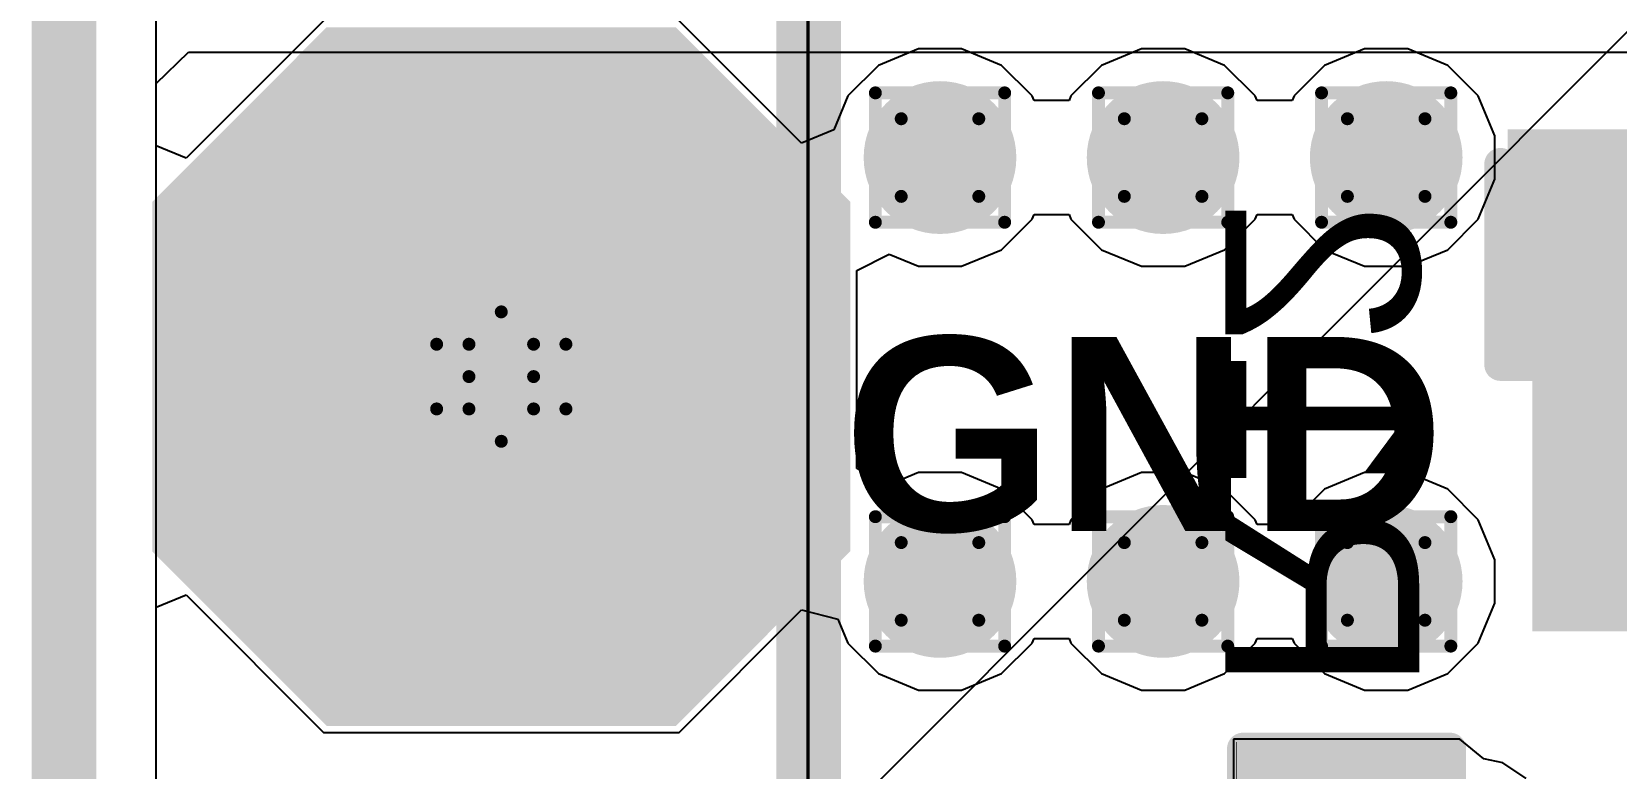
# Model space of a CAD drawing. Header units: inches. Extents: x -6 to 5433, y -4 to 5447.
# Drawn here: x -5.55 to 0.67, y 8.89 to 11.78 of the extents above; entities that cross this region are included whole.
import ezdxf

# ---------------------------------------------------------------- set-up
doc = ezdxf.new("R2010")
doc.units = ezdxf.units.IN
for name, color, linetype in [('Board_outline', 216, 'Continuous'), ('Bottom Layer', 5, 'Continuous'), ('Bottom Overlay', 54, 'Continuous'), ('Bottom Paste', 16, 'Continuous'), ('Bottom Solder', 6, 'Continuous'), ('Drill Drawing', 1, 'Continuous'), ('Ground', 16, 'Continuous'), ('Mechanical 4', 56, 'Continuous'), ('Multi-Layer', 9, 'Continuous'), ('Pad Holes', 156, 'Continuous'), ('Power', 76, 'Continuous'), ('Top Layer', 1, 'Continuous'), ('Top Overlay', 2, 'Continuous'), ('Top Paste', 8, 'Continuous'), ('Top Solder', 216, 'Continuous'), ('Via Holes', 16, 'Continuous')]:
    doc.layers.add(name, color=color, linetype=linetype)
doc.styles.add('Arial', font='', dxfattribs={"height": 0.2})
doc.styles.add('Arial_Bold', font='', dxfattribs={"height": 0.2})
doc.styles.get('Arial').set_extended_font_data('Arial')
doc.styles.get('Arial_Bold').set_extended_font_data('Arial', bold=True)

msp = doc.modelspace()

# ---------------------------------------------------------------- hatches: boundary and pattern name
at = {"layer": 'Bottom Layer'}
for points in [[(-4.9784, 11.0653), (-4.9784, 9.7953), (-4.3434, 9.1603), (-3.0734, 9.1603), (-2.4384, 9.7953), (-2.4384, 11.0653), (-3.0734, 11.7003), (-4.3434, 11.7003)], [(0.445, 9.5316), (0.445, 10.3516), (1.365, 10.3516), (1.365, 9.5316)]]:
    msp.add_hatch(color=5, dxfattribs=at).paths.add_polyline_path(points)
h = msp.add_hatch(color=5, dxfattribs=at)
edge = h.paths.add_edge_path()
edge.add_arc((-1.9844, 11.2902), 0.3, 0, 360)
h = msp.add_hatch(color=5, dxfattribs=at)
edge = h.paths.add_edge_path()
edge.add_arc((-1.1077, 11.2902), 0.3, 0, 360)
h = msp.add_hatch(color=5, dxfattribs=at)
edge = h.paths.add_edge_path()
edge.add_arc((-0.2311, 11.2902), 0.3, 0, 360)
h = msp.add_hatch(color=5, dxfattribs=at)
edge = h.paths.add_edge_path()
edge.add_arc((-1.9844, 9.6262), 0.3, 0, 360)
h = msp.add_hatch(color=5, dxfattribs=at)
edge = h.paths.add_edge_path()
edge.add_arc((-1.1077, 9.6262), 0.3, 0, 360)
h = msp.add_hatch(color=5, dxfattribs=at)
edge = h.paths.add_edge_path()
edge.add_arc((-0.2311, 9.6262), 0.3, 0, 360)
at = {"layer": 'Bottom Paste'}
msp.add_hatch(color=16, dxfattribs=at).paths.add_polyline_path([(0.445, 9.5316), (0.445, 10.3516), (1.365, 10.3516), (1.365, 9.5316)])
at = {"layer": 'Bottom Solder'}
for points in [[(-5.08, 11.1161), (-5.08, 9.7445), (-4.3942, 9.0587), (-3.0226, 9.0587), (-2.3368, 9.7445), (-2.3368, 11.1161), (-3.0226, 11.8019), (-4.3942, 11.8019)], [(0.3434, 9.43), (0.3434, 10.4532), (1.4666, 10.4532), (1.4666, 9.43)], [(-0.7593, 8.9348), (-0.0143, 8.9348), (-0.0143, 8.3676), (-0.7593, 8.3676)]]:
    msp.add_hatch(color=6, dxfattribs=at).paths.add_polyline_path(points)
at = {"layer": 'Ground'}
msp.add_hatch(color=16, dxfattribs=at).paths.add_polyline_path([(-4.9784, 11.0653), (-4.9784, 9.7953), (-4.3434, 9.1603), (-3.0734, 9.1603), (-2.4384, 9.7953), (-2.4384, 11.0653), (-3.0734, 11.7003), (-4.3434, 11.7003)])
h = msp.add_hatch(color=16, dxfattribs=at)
edge = h.paths.add_edge_path()
edge.add_arc((-1.9844, 11.2902), 0.3, 0, 360)
h = msp.add_hatch(color=16, dxfattribs=at)
edge = h.paths.add_edge_path()
edge.add_arc((-1.1077, 11.2902), 0.3, 0, 360)
h = msp.add_hatch(color=16, dxfattribs=at)
edge = h.paths.add_edge_path()
edge.add_arc((-0.2311, 11.2902), 0.3, 0, 360)
h = msp.add_hatch(color=16, dxfattribs=at)
edge = h.paths.add_edge_path()
edge.add_arc((-1.9844, 9.6262), 0.3, 0, 360)
h = msp.add_hatch(color=16, dxfattribs=at)
edge = h.paths.add_edge_path()
edge.add_arc((-1.1077, 9.6262), 0.3, 0, 360)
h = msp.add_hatch(color=16, dxfattribs=at)
edge = h.paths.add_edge_path()
edge.add_arc((-0.2311, 9.6262), 0.3, 0, 360)
at = {"layer": 'Multi-Layer'}
msp.add_hatch(color=9, dxfattribs=at).paths.add_polyline_path([(-4.9784, 11.0653), (-4.9784, 9.7953), (-4.3434, 9.1603), (-3.0734, 9.1603), (-2.4384, 9.7953), (-2.4384, 11.0653), (-3.0734, 11.7003), (-4.3434, 11.7003)])
at = {"layer": 'Pad Holes'}
h = msp.add_hatch(color=7, dxfattribs=at)
edge = h.paths.add_edge_path()
edge.add_arc((-3.7084, 10.4303), 0.508, 0, 360)
at = {"layer": 'Power'}
msp.add_hatch(color=76, dxfattribs=at).paths.add_polyline_path([(-4.9784, 11.0653), (-4.9784, 9.7953), (-4.3434, 9.1603), (-3.0734, 9.1603), (-2.4384, 9.7953), (-2.4384, 11.0653), (-3.0734, 11.7003), (-4.3434, 11.7003)])
h = msp.add_hatch(color=76, dxfattribs=at)
edge = h.paths.add_edge_path()
edge.add_arc((-1.9844, 11.2902), 0.3, 0, 360)
h = msp.add_hatch(color=76, dxfattribs=at)
edge = h.paths.add_edge_path()
edge.add_arc((-1.1077, 11.2902), 0.3, 0, 360)
h = msp.add_hatch(color=76, dxfattribs=at)
edge = h.paths.add_edge_path()
edge.add_arc((-0.2311, 11.2902), 0.3, 0, 360)
h = msp.add_hatch(color=76, dxfattribs=at)
edge = h.paths.add_edge_path()
edge.add_arc((-1.9844, 9.6262), 0.3, 0, 360)
h = msp.add_hatch(color=76, dxfattribs=at)
edge = h.paths.add_edge_path()
edge.add_arc((-1.1077, 9.6262), 0.3, 0, 360)
h = msp.add_hatch(color=76, dxfattribs=at)
edge = h.paths.add_edge_path()
edge.add_arc((-0.2311, 9.6262), 0.3, 0, 360)
at = {"layer": 'Top Layer'}
for points in [[(-4.9784, 11.0653), (-4.9784, 9.7953), (-4.3434, 9.1603), (-3.0734, 9.1603), (-2.4384, 9.7953), (-2.4384, 11.0653), (-3.0734, 11.7003), (-4.3434, 11.7003)], [(0.3068, 11.3406), (1.1958, 11.3406), (1.1958, 10.5786), (0.3068, 10.5786)]]:
    msp.add_hatch(color=1, dxfattribs=at).paths.add_polyline_path(points)
h = msp.add_hatch(color=1, dxfattribs=at)
edge = h.paths.add_edge_path()
edge.add_arc((-1.9844, 11.2902), 0.3, 0, 360)
h = msp.add_hatch(color=1, dxfattribs=at)
edge = h.paths.add_edge_path()
edge.add_arc((-1.1077, 11.2902), 0.3, 0, 360)
h = msp.add_hatch(color=1, dxfattribs=at)
edge = h.paths.add_edge_path()
edge.add_arc((-0.2311, 11.2902), 0.3, 0, 360)
h = msp.add_hatch(color=1, dxfattribs=at)
edge = h.paths.add_edge_path()
edge.add_arc((-1.9844, 9.6262), 0.3, 0, 360)
h = msp.add_hatch(color=1, dxfattribs=at)
edge = h.paths.add_edge_path()
edge.add_arc((-1.1077, 9.6262), 0.3, 0, 360)
h = msp.add_hatch(color=1, dxfattribs=at)
edge = h.paths.add_edge_path()
edge.add_arc((-0.2311, 9.6262), 0.3, 0, 360)
at = {"layer": 'Top Paste'}
msp.add_hatch(color=8, dxfattribs=at).paths.add_polyline_path([(0.3068, 11.3406), (1.1958, 11.3406), (1.1958, 10.5786), (0.3068, 10.5786)])
at = {"layer": 'Top Solder'}
for points in [[(-5.08, 11.1161), (-5.08, 9.7445), (-4.3942, 9.0587), (-3.0226, 9.0587), (-2.3368, 9.7445), (-2.3368, 11.1161), (-3.0226, 11.8019), (-4.3942, 11.8019)], [(0.2468, 11.4006), (1.2558, 11.4006), (1.2558, 10.5186), (0.2468, 10.5186)]]:
    msp.add_hatch(color=216, dxfattribs=at).paths.add_polyline_path(points)
at = {"layer": 'Via Holes'}
h = msp.add_hatch(color=7, dxfattribs=at)
edge = h.paths.add_edge_path()
edge.add_arc((-1.9844, 11.2902), 0.15, 0, 360)
h = msp.add_hatch(color=7, dxfattribs=at)
edge = h.paths.add_edge_path()
edge.add_arc((-1.1077, 11.2902), 0.15, 0, 360)
h = msp.add_hatch(color=7, dxfattribs=at)
edge = h.paths.add_edge_path()
edge.add_arc((-0.2311, 11.2902), 0.15, 0, 360)
h = msp.add_hatch(color=7, dxfattribs=at)
edge = h.paths.add_edge_path()
edge.add_arc((-1.9844, 9.6262), 0.15, 0, 360)
h = msp.add_hatch(color=7, dxfattribs=at)
edge = h.paths.add_edge_path()
edge.add_arc((-1.1077, 9.6262), 0.15, 0, 360)
h = msp.add_hatch(color=7, dxfattribs=at)
edge = h.paths.add_edge_path()
edge.add_arc((-0.2311, 9.6262), 0.15, 0, 360)

# ---------------------------------------------------------------- linework, layer by layer
at = {"layer": 'Board_outline'}
msp.add_lwpolyline([(-5.4266, -3, 0.254, 0.254, 0), (-5.4266, 33.995, 0.254, 0.254, 0)], format="xyseb", dxfattribs=at)
at = {"layer": 'Bottom Layer'}
for p, q in [((-5.064, 11.5815), (-4.937, 11.7045)), ((-4.937, 11.7045), (4.1357, 11.7045)), ((-5.064, 7.1253), (-5.064, 11.5815)), ((0.0577, 9.0068), (-0.8313, 9.0068)), ((-0.8313, 9.0068), (-0.8313, 8.2956)), ((0.1525, 8.9291), (0.0577, 9.0068)), ((0.0577, 9.0068), (0.0577, 9.0068)), ((0.0577, 9.0068), (0.0577, 9.0068)), ((0.2266, 8.9144), (0.1525, 8.9291)), ((0.319, 8.8526), (0.2266, 8.9144))]:
    msp.add_line(p, q, dxfattribs=at)
at = {"layer": 'Bottom Overlay'}
for points in [[(-0.7932, 8.9687, 0.127, 0.127, 0), (0.0196, 8.9687, 0.127, 0.127, 0)], [(-0.7932, 7.3939, 0.127, 0.127, 0), (-0.7932, 8.9687, 0.127, 0.127, 0)], [(0.0196, 7.3939, 0.127, 0.127, 0), (0.0196, 8.9687, 0.127, 0.127, 0)], [(-0.8186, 7.3685, 0.00323, 0.00323, 0), (-0.8186, 8.9941, 0.00323, 0.00323, 0)]]:
    msp.add_lwpolyline(points, format="xyseb", dxfattribs=at)
for points in [[(-0.825, 8.9687, 0.0635, 0.0635, 1), (-0.7615, 8.9687, 0.0635, 0.0635, 1)], [(-0.825, 8.9687, 0.0635, 0.0635, 1), (-0.7615, 8.9687, 0.0635, 0.0635, 1)], [(-0.0122, 8.9687, 0.0635, 0.0635, 1), (0.0513, 8.9687, 0.0635, 0.0635, 1)], [(-0.0122, 8.9687, 0.0635, 0.0635, 1), (0.0513, 8.9687, 0.0635, 0.0635, 1)], [(-0.8194, 8.9941, 0.00161, 0.00161, 1), (-0.8178, 8.9941, 0.00161, 0.00161, 1)]]:
    msp.add_lwpolyline(points, format="xyseb", close=True, dxfattribs=at)
at = {"layer": 'Drill Drawing'}
for points in [[(-2.2384, 11.5442, 0.0508, 0.0508, 0), (-1.7304, 11.5442, 0.0508, 0.0508, 0)], [(-2.2384, 11.0362, 0.0508, 0.0508, 0), (-2.2384, 11.5442, 0.0508, 0.0508, 0)], [(-1.7304, 11.0362, 0.0508, 0.0508, 0), (-1.7304, 11.5442, 0.0508, 0.0508, 0)], [(-1.3617, 11.5442, 0.0508, 0.0508, 0), (-0.8537, 11.5442, 0.0508, 0.0508, 0)], [(-1.3617, 11.0362, 0.0508, 0.0508, 0), (-1.3617, 11.5442, 0.0508, 0.0508, 0)], [(-0.8537, 11.0362, 0.0508, 0.0508, 0), (-0.8537, 11.5442, 0.0508, 0.0508, 0)], [(-0.4851, 11.5442, 0.0508, 0.0508, 0), (0.0229, 11.5442, 0.0508, 0.0508, 0)], [(-0.4851, 11.0362, 0.0508, 0.0508, 0), (-0.4851, 11.5442, 0.0508, 0.0508, 0)], [(0.0229, 11.0362, 0.0508, 0.0508, 0), (0.0229, 11.5442, 0.0508, 0.0508, 0)], [(-2.1368, 11.4426, 0.0508, 0.0508, 0), (-1.832, 11.4426, 0.0508, 0.0508, 0)], [(-2.1368, 11.1378, 0.0508, 0.0508, 0), (-2.1368, 11.4426, 0.0508, 0.0508, 0)], [(-1.832, 11.1378, 0.0508, 0.0508, 0), (-1.832, 11.4426, 0.0508, 0.0508, 0)], [(-1.2601, 11.4426, 0.0508, 0.0508, 0), (-0.9553, 11.4426, 0.0508, 0.0508, 0)], [(-1.2601, 11.1378, 0.0508, 0.0508, 0), (-1.2601, 11.4426, 0.0508, 0.0508, 0)], [(-0.9553, 11.1378, 0.0508, 0.0508, 0), (-0.9553, 11.4426, 0.0508, 0.0508, 0)], [(-0.3835, 11.4426, 0.0508, 0.0508, 0), (-0.0787, 11.4426, 0.0508, 0.0508, 0)], [(-0.3835, 11.1378, 0.0508, 0.0508, 0), (-0.3835, 11.4426, 0.0508, 0.0508, 0)], [(-0.0787, 11.1378, 0.0508, 0.0508, 0), (-0.0787, 11.4426, 0.0508, 0.0508, 0)], [(-2.1368, 11.1378, 0.0508, 0.0508, 0), (-1.832, 11.1378, 0.0508, 0.0508, 0)], [(-1.2601, 11.1378, 0.0508, 0.0508, 0), (-0.9553, 11.1378, 0.0508, 0.0508, 0)], [(-0.3835, 11.1378, 0.0508, 0.0508, 0), (-0.0787, 11.1378, 0.0508, 0.0508, 0)], [(-2.2384, 11.0362, 0.0508, 0.0508, 0), (-1.7304, 11.0362, 0.0508, 0.0508, 0)], [(-1.3617, 11.0362, 0.0508, 0.0508, 0), (-0.8537, 11.0362, 0.0508, 0.0508, 0)], [(-0.4851, 11.0362, 0.0508, 0.0508, 0), (0.0229, 11.0362, 0.0508, 0.0508, 0)], [(-3.8354, 10.5573, 0.0508, 0.0508, 0), (-3.7084, 10.6843, 0.0508, 0.0508, 0)], [(-3.7084, 10.6843, 0.0508, 0.0508, 0), (-3.5814, 10.5573, 0.0508, 0.0508, 0)], [(-3.9624, 10.5573, 0.0508, 0.0508, 0), (-3.8354, 10.4303, 0.0508, 0.0508, 0)], [(-3.9624, 10.5573, 0.0508, 0.0508, 0), (-3.8354, 10.5573, 0.0508, 0.0508, 0)], [(-3.5814, 10.5573, 0.0508, 0.0508, 0), (-3.4544, 10.5573, 0.0508, 0.0508, 0)], [(-3.5814, 10.4303, 0.0508, 0.0508, 0), (-3.4544, 10.5573, 0.0508, 0.0508, 0)], [(-3.9624, 10.3033, 0.0508, 0.0508, 0), (-3.8354, 10.4303, 0.0508, 0.0508, 0)], [(-3.5814, 10.4303, 0.0508, 0.0508, 0), (-3.4544, 10.3033, 0.0508, 0.0508, 0)], [(-3.9624, 10.3033, 0.0508, 0.0508, 0), (-3.8354, 10.3033, 0.0508, 0.0508, 0)], [(-3.8354, 10.3033, 0.0508, 0.0508, 0), (-3.7084, 10.1763, 0.0508, 0.0508, 0)], [(-3.7084, 10.1763, 0.0508, 0.0508, 0), (-3.5814, 10.3033, 0.0508, 0.0508, 0)], [(-3.5814, 10.3033, 0.0508, 0.0508, 0), (-3.4544, 10.3033, 0.0508, 0.0508, 0)], [(-2.2384, 9.8802, 0.0508, 0.0508, 0), (-1.7304, 9.8802, 0.0508, 0.0508, 0)], [(-2.2384, 9.3722, 0.0508, 0.0508, 0), (-2.2384, 9.8802, 0.0508, 0.0508, 0)], [(-1.7304, 9.3722, 0.0508, 0.0508, 0), (-1.7304, 9.8802, 0.0508, 0.0508, 0)], [(-1.3617, 9.8802, 0.0508, 0.0508, 0), (-0.8537, 9.8802, 0.0508, 0.0508, 0)], [(-1.3617, 9.3722, 0.0508, 0.0508, 0), (-1.3617, 9.8802, 0.0508, 0.0508, 0)], [(-0.8537, 9.3722, 0.0508, 0.0508, 0), (-0.8537, 9.8802, 0.0508, 0.0508, 0)], [(-0.4851, 9.8802, 0.0508, 0.0508, 0), (0.0229, 9.8802, 0.0508, 0.0508, 0)], [(-0.4851, 9.3722, 0.0508, 0.0508, 0), (-0.4851, 9.8802, 0.0508, 0.0508, 0)], [(0.0229, 9.3722, 0.0508, 0.0508, 0), (0.0229, 9.8802, 0.0508, 0.0508, 0)], [(-2.1368, 9.7786, 0.0508, 0.0508, 0), (-1.832, 9.7786, 0.0508, 0.0508, 0)], [(-2.1368, 9.4738, 0.0508, 0.0508, 0), (-2.1368, 9.7786, 0.0508, 0.0508, 0)], [(-1.832, 9.4738, 0.0508, 0.0508, 0), (-1.832, 9.7786, 0.0508, 0.0508, 0)], [(-1.2601, 9.7786, 0.0508, 0.0508, 0), (-0.9553, 9.7786, 0.0508, 0.0508, 0)], [(-1.2601, 9.4738, 0.0508, 0.0508, 0), (-1.2601, 9.7786, 0.0508, 0.0508, 0)], [(-0.9553, 9.4738, 0.0508, 0.0508, 0), (-0.9553, 9.7786, 0.0508, 0.0508, 0)], [(-0.3835, 9.7786, 0.0508, 0.0508, 0), (-0.0787, 9.7786, 0.0508, 0.0508, 0)], [(-0.3835, 9.4738, 0.0508, 0.0508, 0), (-0.3835, 9.7786, 0.0508, 0.0508, 0)], [(-0.0787, 9.4738, 0.0508, 0.0508, 0), (-0.0787, 9.7786, 0.0508, 0.0508, 0)], [(-2.1368, 9.4738, 0.0508, 0.0508, 0), (-1.832, 9.4738, 0.0508, 0.0508, 0)], [(-1.2601, 9.4738, 0.0508, 0.0508, 0), (-0.9553, 9.4738, 0.0508, 0.0508, 0)], [(-0.3835, 9.4738, 0.0508, 0.0508, 0), (-0.0787, 9.4738, 0.0508, 0.0508, 0)], [(-2.2384, 9.3722, 0.0508, 0.0508, 0), (-1.7304, 9.3722, 0.0508, 0.0508, 0)], [(-1.3617, 9.3722, 0.0508, 0.0508, 0), (-0.8537, 9.3722, 0.0508, 0.0508, 0)], [(-0.4851, 9.3722, 0.0508, 0.0508, 0), (0.0229, 9.3722, 0.0508, 0.0508, 0)]]:
    msp.add_lwpolyline(points, format="xyseb", dxfattribs=at)
for points in [[(-2.2511, 11.5442, 0.0254, 0.0254, 1), (-2.2257, 11.5442, 0.0254, 0.0254, 1)], [(-2.2511, 11.5442, 0.0254, 0.0254, 1), (-2.2257, 11.5442, 0.0254, 0.0254, 1)], [(-1.7431, 11.5442, 0.0254, 0.0254, 1), (-1.7177, 11.5442, 0.0254, 0.0254, 1)], [(-1.7431, 11.5442, 0.0254, 0.0254, 1), (-1.7177, 11.5442, 0.0254, 0.0254, 1)], [(-1.3744, 11.5442, 0.0254, 0.0254, 1), (-1.349, 11.5442, 0.0254, 0.0254, 1)], [(-1.3744, 11.5442, 0.0254, 0.0254, 1), (-1.349, 11.5442, 0.0254, 0.0254, 1)], [(-0.8664, 11.5442, 0.0254, 0.0254, 1), (-0.841, 11.5442, 0.0254, 0.0254, 1)], [(-0.8664, 11.5442, 0.0254, 0.0254, 1), (-0.841, 11.5442, 0.0254, 0.0254, 1)], [(-0.4978, 11.5442, 0.0254, 0.0254, 1), (-0.4724, 11.5442, 0.0254, 0.0254, 1)], [(-0.4978, 11.5442, 0.0254, 0.0254, 1), (-0.4724, 11.5442, 0.0254, 0.0254, 1)], [(0.0102, 11.5442, 0.0254, 0.0254, 1), (0.0356, 11.5442, 0.0254, 0.0254, 1)], [(0.0102, 11.5442, 0.0254, 0.0254, 1), (0.0356, 11.5442, 0.0254, 0.0254, 1)], [(-2.1495, 11.4426, 0.0254, 0.0254, 1), (-2.1241, 11.4426, 0.0254, 0.0254, 1)], [(-2.1495, 11.4426, 0.0254, 0.0254, 1), (-2.1241, 11.4426, 0.0254, 0.0254, 1)], [(-1.8447, 11.4426, 0.0254, 0.0254, 1), (-1.8193, 11.4426, 0.0254, 0.0254, 1)], [(-1.8447, 11.4426, 0.0254, 0.0254, 1), (-1.8193, 11.4426, 0.0254, 0.0254, 1)], [(-1.2728, 11.4426, 0.0254, 0.0254, 1), (-1.2474, 11.4426, 0.0254, 0.0254, 1)], [(-1.2728, 11.4426, 0.0254, 0.0254, 1), (-1.2474, 11.4426, 0.0254, 0.0254, 1)], [(-0.968, 11.4426, 0.0254, 0.0254, 1), (-0.9426, 11.4426, 0.0254, 0.0254, 1)], [(-0.968, 11.4426, 0.0254, 0.0254, 1), (-0.9426, 11.4426, 0.0254, 0.0254, 1)], [(-0.3962, 11.4426, 0.0254, 0.0254, 1), (-0.3708, 11.4426, 0.0254, 0.0254, 1)], [(-0.3962, 11.4426, 0.0254, 0.0254, 1), (-0.3708, 11.4426, 0.0254, 0.0254, 1)], [(-0.0914, 11.4426, 0.0254, 0.0254, 1), (-0.066, 11.4426, 0.0254, 0.0254, 1)], [(-0.0914, 11.4426, 0.0254, 0.0254, 1), (-0.066, 11.4426, 0.0254, 0.0254, 1)], [(-2.1495, 11.1378, 0.0254, 0.0254, 1), (-2.1241, 11.1378, 0.0254, 0.0254, 1)], [(-2.1495, 11.1378, 0.0254, 0.0254, 1), (-2.1241, 11.1378, 0.0254, 0.0254, 1)], [(-1.8447, 11.1378, 0.0254, 0.0254, 1), (-1.8193, 11.1378, 0.0254, 0.0254, 1)], [(-1.8447, 11.1378, 0.0254, 0.0254, 1), (-1.8193, 11.1378, 0.0254, 0.0254, 1)], [(-1.2728, 11.1378, 0.0254, 0.0254, 1), (-1.2474, 11.1378, 0.0254, 0.0254, 1)], [(-1.2728, 11.1378, 0.0254, 0.0254, 1), (-1.2474, 11.1378, 0.0254, 0.0254, 1)], [(-0.968, 11.1378, 0.0254, 0.0254, 1), (-0.9426, 11.1378, 0.0254, 0.0254, 1)], [(-0.968, 11.1378, 0.0254, 0.0254, 1), (-0.9426, 11.1378, 0.0254, 0.0254, 1)], [(-0.3962, 11.1378, 0.0254, 0.0254, 1), (-0.3708, 11.1378, 0.0254, 0.0254, 1)], [(-0.3962, 11.1378, 0.0254, 0.0254, 1), (-0.3708, 11.1378, 0.0254, 0.0254, 1)], [(-0.0914, 11.1378, 0.0254, 0.0254, 1), (-0.066, 11.1378, 0.0254, 0.0254, 1)], [(-0.0914, 11.1378, 0.0254, 0.0254, 1), (-0.066, 11.1378, 0.0254, 0.0254, 1)], [(-2.2511, 11.0362, 0.0254, 0.0254, 1), (-2.2257, 11.0362, 0.0254, 0.0254, 1)], [(-2.2511, 11.0362, 0.0254, 0.0254, 1), (-2.2257, 11.0362, 0.0254, 0.0254, 1)], [(-1.7431, 11.0362, 0.0254, 0.0254, 1), (-1.7177, 11.0362, 0.0254, 0.0254, 1)], [(-1.7431, 11.0362, 0.0254, 0.0254, 1), (-1.7177, 11.0362, 0.0254, 0.0254, 1)], [(-1.3744, 11.0362, 0.0254, 0.0254, 1), (-1.349, 11.0362, 0.0254, 0.0254, 1)], [(-1.3744, 11.0362, 0.0254, 0.0254, 1), (-1.349, 11.0362, 0.0254, 0.0254, 1)], [(-0.8664, 11.0362, 0.0254, 0.0254, 1), (-0.841, 11.0362, 0.0254, 0.0254, 1)], [(-0.8664, 11.0362, 0.0254, 0.0254, 1), (-0.841, 11.0362, 0.0254, 0.0254, 1)], [(-0.4978, 11.0362, 0.0254, 0.0254, 1), (-0.4724, 11.0362, 0.0254, 0.0254, 1)], [(-0.4978, 11.0362, 0.0254, 0.0254, 1), (-0.4724, 11.0362, 0.0254, 0.0254, 1)], [(0.0102, 11.0362, 0.0254, 0.0254, 1), (0.0356, 11.0362, 0.0254, 0.0254, 1)], [(0.0102, 11.0362, 0.0254, 0.0254, 1), (0.0356, 11.0362, 0.0254, 0.0254, 1)], [(-3.7211, 10.6843, 0.0254, 0.0254, 1), (-3.6957, 10.6843, 0.0254, 0.0254, 1)], [(-3.7211, 10.6843, 0.0254, 0.0254, 1), (-3.6957, 10.6843, 0.0254, 0.0254, 1)], [(-3.9751, 10.5573, 0.0254, 0.0254, 1), (-3.9497, 10.5573, 0.0254, 0.0254, 1)], [(-3.9751, 10.5573, 0.0254, 0.0254, 1), (-3.9497, 10.5573, 0.0254, 0.0254, 1)], [(-3.8481, 10.5573, 0.0254, 0.0254, 1), (-3.8227, 10.5573, 0.0254, 0.0254, 1)], [(-3.8481, 10.5573, 0.0254, 0.0254, 1), (-3.8227, 10.5573, 0.0254, 0.0254, 1)], [(-3.5941, 10.5573, 0.0254, 0.0254, 1), (-3.5687, 10.5573, 0.0254, 0.0254, 1)], [(-3.5941, 10.5573, 0.0254, 0.0254, 1), (-3.5687, 10.5573, 0.0254, 0.0254, 1)], [(-3.4671, 10.5573, 0.0254, 0.0254, 1), (-3.4417, 10.5573, 0.0254, 0.0254, 1)], [(-3.4671, 10.5573, 0.0254, 0.0254, 1), (-3.4417, 10.5573, 0.0254, 0.0254, 1)], [(-3.8481, 10.4303, 0.0254, 0.0254, 1), (-3.8227, 10.4303, 0.0254, 0.0254, 1)], [(-3.8481, 10.4303, 0.0254, 0.0254, 1), (-3.8227, 10.4303, 0.0254, 0.0254, 1)], [(-3.5941, 10.4303, 0.0254, 0.0254, 1), (-3.5687, 10.4303, 0.0254, 0.0254, 1)], [(-3.5941, 10.4303, 0.0254, 0.0254, 1), (-3.5687, 10.4303, 0.0254, 0.0254, 1)], [(-3.9751, 10.3033, 0.0254, 0.0254, 1), (-3.9497, 10.3033, 0.0254, 0.0254, 1)], [(-3.9751, 10.3033, 0.0254, 0.0254, 1), (-3.9497, 10.3033, 0.0254, 0.0254, 1)], [(-3.8481, 10.3033, 0.0254, 0.0254, 1), (-3.8227, 10.3033, 0.0254, 0.0254, 1)], [(-3.8481, 10.3033, 0.0254, 0.0254, 1), (-3.8227, 10.3033, 0.0254, 0.0254, 1)], [(-3.5941, 10.3033, 0.0254, 0.0254, 1), (-3.5687, 10.3033, 0.0254, 0.0254, 1)], [(-3.5941, 10.3033, 0.0254, 0.0254, 1), (-3.5687, 10.3033, 0.0254, 0.0254, 1)], [(-3.4671, 10.3033, 0.0254, 0.0254, 1), (-3.4417, 10.3033, 0.0254, 0.0254, 1)], [(-3.4671, 10.3033, 0.0254, 0.0254, 1), (-3.4417, 10.3033, 0.0254, 0.0254, 1)], [(-3.7211, 10.1763, 0.0254, 0.0254, 1), (-3.6957, 10.1763, 0.0254, 0.0254, 1)], [(-3.7211, 10.1763, 0.0254, 0.0254, 1), (-3.6957, 10.1763, 0.0254, 0.0254, 1)], [(-2.2511, 9.8802, 0.0254, 0.0254, 1), (-2.2257, 9.8802, 0.0254, 0.0254, 1)], [(-2.2511, 9.8802, 0.0254, 0.0254, 1), (-2.2257, 9.8802, 0.0254, 0.0254, 1)], [(-1.7431, 9.8802, 0.0254, 0.0254, 1), (-1.7177, 9.8802, 0.0254, 0.0254, 1)], [(-1.7431, 9.8802, 0.0254, 0.0254, 1), (-1.7177, 9.8802, 0.0254, 0.0254, 1)], [(-1.3744, 9.8802, 0.0254, 0.0254, 1), (-1.349, 9.8802, 0.0254, 0.0254, 1)], [(-1.3744, 9.8802, 0.0254, 0.0254, 1), (-1.349, 9.8802, 0.0254, 0.0254, 1)], [(-0.8664, 9.8802, 0.0254, 0.0254, 1), (-0.841, 9.8802, 0.0254, 0.0254, 1)], [(-0.8664, 9.8802, 0.0254, 0.0254, 1), (-0.841, 9.8802, 0.0254, 0.0254, 1)], [(-0.4978, 9.8802, 0.0254, 0.0254, 1), (-0.4724, 9.8802, 0.0254, 0.0254, 1)], [(-0.4978, 9.8802, 0.0254, 0.0254, 1), (-0.4724, 9.8802, 0.0254, 0.0254, 1)], [(0.0102, 9.8802, 0.0254, 0.0254, 1), (0.0356, 9.8802, 0.0254, 0.0254, 1)], [(0.0102, 9.8802, 0.0254, 0.0254, 1), (0.0356, 9.8802, 0.0254, 0.0254, 1)], [(-2.1495, 9.7786, 0.0254, 0.0254, 1), (-2.1241, 9.7786, 0.0254, 0.0254, 1)], [(-2.1495, 9.7786, 0.0254, 0.0254, 1), (-2.1241, 9.7786, 0.0254, 0.0254, 1)], [(-1.8447, 9.7786, 0.0254, 0.0254, 1), (-1.8193, 9.7786, 0.0254, 0.0254, 1)], [(-1.8447, 9.7786, 0.0254, 0.0254, 1), (-1.8193, 9.7786, 0.0254, 0.0254, 1)], [(-1.2728, 9.7786, 0.0254, 0.0254, 1), (-1.2474, 9.7786, 0.0254, 0.0254, 1)], [(-1.2728, 9.7786, 0.0254, 0.0254, 1), (-1.2474, 9.7786, 0.0254, 0.0254, 1)], [(-0.968, 9.7786, 0.0254, 0.0254, 1), (-0.9426, 9.7786, 0.0254, 0.0254, 1)], [(-0.968, 9.7786, 0.0254, 0.0254, 1), (-0.9426, 9.7786, 0.0254, 0.0254, 1)], [(-0.3962, 9.7786, 0.0254, 0.0254, 1), (-0.3708, 9.7786, 0.0254, 0.0254, 1)], [(-0.3962, 9.7786, 0.0254, 0.0254, 1), (-0.3708, 9.7786, 0.0254, 0.0254, 1)], [(-0.0914, 9.7786, 0.0254, 0.0254, 1), (-0.066, 9.7786, 0.0254, 0.0254, 1)], [(-0.0914, 9.7786, 0.0254, 0.0254, 1), (-0.066, 9.7786, 0.0254, 0.0254, 1)], [(-2.1495, 9.4738, 0.0254, 0.0254, 1), (-2.1241, 9.4738, 0.0254, 0.0254, 1)], [(-2.1495, 9.4738, 0.0254, 0.0254, 1), (-2.1241, 9.4738, 0.0254, 0.0254, 1)], [(-1.8447, 9.4738, 0.0254, 0.0254, 1), (-1.8193, 9.4738, 0.0254, 0.0254, 1)], [(-1.8447, 9.4738, 0.0254, 0.0254, 1), (-1.8193, 9.4738, 0.0254, 0.0254, 1)], [(-1.2728, 9.4738, 0.0254, 0.0254, 1), (-1.2474, 9.4738, 0.0254, 0.0254, 1)], [(-1.2728, 9.4738, 0.0254, 0.0254, 1), (-1.2474, 9.4738, 0.0254, 0.0254, 1)], [(-0.968, 9.4738, 0.0254, 0.0254, 1), (-0.9426, 9.4738, 0.0254, 0.0254, 1)], [(-0.968, 9.4738, 0.0254, 0.0254, 1), (-0.9426, 9.4738, 0.0254, 0.0254, 1)], [(-0.3962, 9.4738, 0.0254, 0.0254, 1), (-0.3708, 9.4738, 0.0254, 0.0254, 1)], [(-0.3962, 9.4738, 0.0254, 0.0254, 1), (-0.3708, 9.4738, 0.0254, 0.0254, 1)], [(-0.0914, 9.4738, 0.0254, 0.0254, 1), (-0.066, 9.4738, 0.0254, 0.0254, 1)], [(-0.0914, 9.4738, 0.0254, 0.0254, 1), (-0.066, 9.4738, 0.0254, 0.0254, 1)], [(-2.2511, 9.3722, 0.0254, 0.0254, 1), (-2.2257, 9.3722, 0.0254, 0.0254, 1)], [(-2.2511, 9.3722, 0.0254, 0.0254, 1), (-2.2257, 9.3722, 0.0254, 0.0254, 1)], [(-1.7431, 9.3722, 0.0254, 0.0254, 1), (-1.7177, 9.3722, 0.0254, 0.0254, 1)], [(-1.7431, 9.3722, 0.0254, 0.0254, 1), (-1.7177, 9.3722, 0.0254, 0.0254, 1)], [(-1.3744, 9.3722, 0.0254, 0.0254, 1), (-1.349, 9.3722, 0.0254, 0.0254, 1)], [(-1.3744, 9.3722, 0.0254, 0.0254, 1), (-1.349, 9.3722, 0.0254, 0.0254, 1)], [(-0.8664, 9.3722, 0.0254, 0.0254, 1), (-0.841, 9.3722, 0.0254, 0.0254, 1)], [(-0.8664, 9.3722, 0.0254, 0.0254, 1), (-0.841, 9.3722, 0.0254, 0.0254, 1)], [(-0.4978, 9.3722, 0.0254, 0.0254, 1), (-0.4724, 9.3722, 0.0254, 0.0254, 1)], [(-0.4978, 9.3722, 0.0254, 0.0254, 1), (-0.4724, 9.3722, 0.0254, 0.0254, 1)], [(0.0102, 9.3722, 0.0254, 0.0254, 1), (0.0356, 9.3722, 0.0254, 0.0254, 1)], [(0.0102, 9.3722, 0.0254, 0.0254, 1), (0.0356, 9.3722, 0.0254, 0.0254, 1)]]:
    msp.add_lwpolyline(points, format="xyseb", close=True, dxfattribs=at)
at = {"layer": 'Ground'}
msp.add_line((-5.064, 7.1253), (-5.064, 12.8102), dxfattribs=at)
at = {"layer": 'Mechanical 4'}
for points in [[(-2.5, -2.5, 0.254, 0.254, 0), (-2.5, 33.5, 0.254, 0.254, 0)], [(-2.5028, -2.505, 0.0127, 0.0127, 0), (-2.5028, 33.495, 0.0127, 0.0127, 0)]]:
    msp.add_lwpolyline(points, format="xyseb", dxfattribs=at)
at = {"layer": 'Power'}
for p, q in [((-5.064, 11.3361), (-5.064, 23.5624)), ((-4.4069, 11.8273), (-4.9467, 11.2875)), ((-2.5287, 11.3461), (-3.0099, 11.8273)), ((-2.0693, 11.7172), (-2.2262, 11.6521)), ((-1.8994, 11.7172), (-2.0693, 11.7172)), ((-1.7425, 11.6521), (-1.8994, 11.7172)), ((-1.1927, 11.7172), (-1.3496, 11.6521)), ((-1.0228, 11.7172), (-1.1927, 11.7172)), ((-0.8659, 11.6521), (-1.0228, 11.7172)), ((-0.3161, 11.7172), (-0.473, 11.6521)), ((-0.1462, 11.7172), (-0.3161, 11.7172)), ((0.0107, 11.6521), (-0.1462, 11.7172)), ((-2.2262, 11.6521), (-2.3464, 11.532)), ((-1.6224, 11.532), (-1.7425, 11.6521)), ((-1.3496, 11.6521), (-1.4697, 11.532)), ((-0.7458, 11.532), (-0.8659, 11.6521)), ((-0.473, 11.6521), (-0.5931, 11.532)), ((0.1309, 11.532), (0.0107, 11.6521)), ((-2.3464, 11.532), (-2.4016, 11.3986)), ((-1.6148, 11.5137), (-1.6224, 11.532)), ((-1.4697, 11.532), (-1.4773, 11.5137)), ((-0.7382, 11.5137), (-0.7458, 11.532)), ((-0.5931, 11.532), (-0.6007, 11.5137)), ((0.1959, 11.3751), (0.1309, 11.532)), ((-1.4773, 11.5137), (-1.6148, 11.5137)), ((-0.6007, 11.5137), (-0.7382, 11.5137)), ((-2.4016, 11.3986), (-2.5287, 11.3461)), ((-4.9467, 11.2875), (-5.064, 11.3361)), ((0.1959, 11.2052), (0.1959, 11.3751)), ((0.1309, 11.0483), (0.1959, 11.2052)), ((-1.7425, 10.9282), (-1.6224, 11.0483)), ((-1.6224, 11.0483), (-1.6148, 11.0666)), ((-1.6148, 11.0666), (-1.4773, 11.0666)), ((-1.4773, 11.0666), (-1.4697, 11.0483)), ((-1.4697, 11.0483), (-1.3496, 10.9282)), ((-0.8659, 10.9282), (-0.7458, 11.0483)), ((-0.7458, 11.0483), (-0.7382, 11.0666)), ((-0.7382, 11.0666), (-0.6007, 11.0666)), ((-0.6007, 11.0666), (-0.5931, 11.0483)), ((-0.5931, 11.0483), (-0.473, 10.9282)), ((0.0107, 10.9282), (0.1309, 11.0483)), ((-2.3114, 10.8474), (-2.1844, 10.9108)), ((-2.1844, 10.9108), (-2.0693, 10.8632)), ((-1.8994, 10.8632), (-1.7425, 10.9282)), ((-1.3496, 10.9282), (-1.1927, 10.8632)), ((-1.0228, 10.8632), (-0.8659, 10.9282)), ((-0.473, 10.9282), (-0.3161, 10.8632)), ((-0.1462, 10.8632), (0.0107, 10.9282)), ((-2.3114, 10.0689), (-2.3114, 10.8474)), ((-2.0693, 10.8632), (-1.8994, 10.8632)), ((-1.1927, 10.8632), (-1.0228, 10.8632)), ((-0.3161, 10.8632), (-0.1462, 10.8632)), ((-2.1844, 10.0055), (-2.3114, 10.0689)), ((-2.0693, 10.0531), (-2.1844, 10.0055)), ((-1.8994, 10.0531), (-2.0693, 10.0531)), ((-1.7425, 9.9881), (-1.8994, 10.0531)), ((-1.1927, 10.0531), (-1.3496, 9.9881)), ((-1.0228, 10.0531), (-1.1927, 10.0531)), ((-0.8659, 9.9881), (-1.0228, 10.0531)), ((-0.3161, 10.0531), (-0.473, 9.9881)), ((-0.1462, 10.0531), (-0.3161, 10.0531)), ((0.0107, 9.9881), (-0.1462, 10.0531)), ((-1.6224, 9.868), (-1.7425, 9.9881)), ((-1.3496, 9.9881), (-1.4697, 9.868)), ((-0.7458, 9.868), (-0.8659, 9.9881)), ((-0.473, 9.9881), (-0.5931, 9.868)), ((0.1309, 9.868), (0.0107, 9.9881)), ((-1.6148, 9.8497), (-1.6224, 9.868)), ((-1.4773, 9.8497), (-1.6148, 9.8497)), ((-1.4697, 9.868), (-1.4773, 9.8497)), ((-0.7382, 9.8497), (-0.7458, 9.868)), ((-0.6007, 9.8497), (-0.7382, 9.8497)), ((-0.5931, 9.868), (-0.6007, 9.8497)), ((0.1959, 9.7111), (0.1309, 9.868)), ((0.1959, 9.5412), (0.1959, 9.7111)), ((-5.064, 9.5245), (-4.9467, 9.5731)), ((-4.9467, 9.5731), (-4.4069, 9.0333)), ((0.1309, 9.3843), (0.1959, 9.5412)), ((-5.064, 7.1253), (-5.064, 9.5245)), ((-3.0099, 9.0333), (-2.5287, 9.5145)), ((-2.5287, 9.5145), (-2.3853, 9.4783)), ((-2.3853, 9.4783), (-2.3464, 9.3843)), ((-1.6224, 9.3843), (-1.6148, 9.4026)), ((-1.6148, 9.4026), (-1.4773, 9.4026)), ((-1.4773, 9.4026), (-1.4697, 9.3843)), ((-0.7458, 9.3843), (-0.7382, 9.4026)), ((-0.7382, 9.4026), (-0.6007, 9.4026)), ((-0.6007, 9.4026), (-0.5931, 9.3843)), ((-2.3464, 9.3843), (-2.2262, 9.2642)), ((-1.7425, 9.2642), (-1.6224, 9.3843)), ((-1.4697, 9.3843), (-1.3496, 9.2642)), ((-0.8659, 9.2642), (-0.7458, 9.3843)), ((-0.5931, 9.3843), (-0.473, 9.2642)), ((0.0107, 9.2642), (0.1309, 9.3843)), ((-2.2262, 9.2642), (-2.0693, 9.1992)), ((-1.8994, 9.1992), (-1.7425, 9.2642)), ((-1.3496, 9.2642), (-1.1927, 9.1992)), ((-1.0228, 9.1992), (-0.8659, 9.2642)), ((-0.473, 9.2642), (-0.3161, 9.1992)), ((-0.1462, 9.1992), (0.0107, 9.2642)), ((-2.0693, 9.1992), (-1.8994, 9.1992)), ((-1.1927, 9.1992), (-1.0228, 9.1992)), ((-0.3161, 9.1992), (-0.1462, 9.1992)), ((-4.4069, 9.0333), (-3.0099, 9.0333))]:
    msp.add_line(p, q, dxfattribs=at)
at = {"layer": 'Top Layer'}
for p, q in [((-5.064, 11.5815), (-4.937, 11.7045)), ((-4.937, 11.7045), (4.7498, 11.7045)), ((-5.064, 8.6149), (-5.064, 11.5815))]:
    msp.add_line(p, q, dxfattribs=at)
at = {"layer": 'Top Overlay'}
for points in [[(0.2179, 10.477, 0.127, 0.127, 0), (0.2179, 11.2644, 0.127, 0.127, 0)], [(0.2179, 10.477, 0.127, 0.127, 0), (1.2847, 10.477, 0.127, 0.127, 0)]]:
    msp.add_lwpolyline(points, format="xyseb", dxfattribs=at)
for points in [[(0.1861, 11.2644, 0.0635, 0.0635, 1), (0.2496, 11.2644, 0.0635, 0.0635, 1)], [(0.1861, 10.477, 0.0635, 0.0635, 1), (0.2496, 10.477, 0.0635, 0.0635, 1)], [(0.1861, 10.477, 0.0635, 0.0635, 1), (0.2496, 10.477, 0.0635, 0.0635, 1)]]:
    msp.add_lwpolyline(points, format="xyseb", close=True, dxfattribs=at)
at = {"layer": 'Top Solder'}
msp.add_line((-3.3687, 7.6978), (5432.8521, 5447.4931), dxfattribs=at)

# ---------------------------------------------------------------- texts
at = {"layer": 'Bottom Overlay', "style": 'Arial', "text_generation_flag": 2}
msp.add_text('R12', height=0.762, rotation=270, dxfattribs=at).set_placement((-0.8635, 9.1824))
at = {"layer": 'Top Overlay', "style": 'Arial_Bold'}
msp.add_text('GND', height=0.762, rotation=360, dxfattribs=at).set_placement((-2.3656, 9.8242))

doc.saveas('drawing.dxf')
